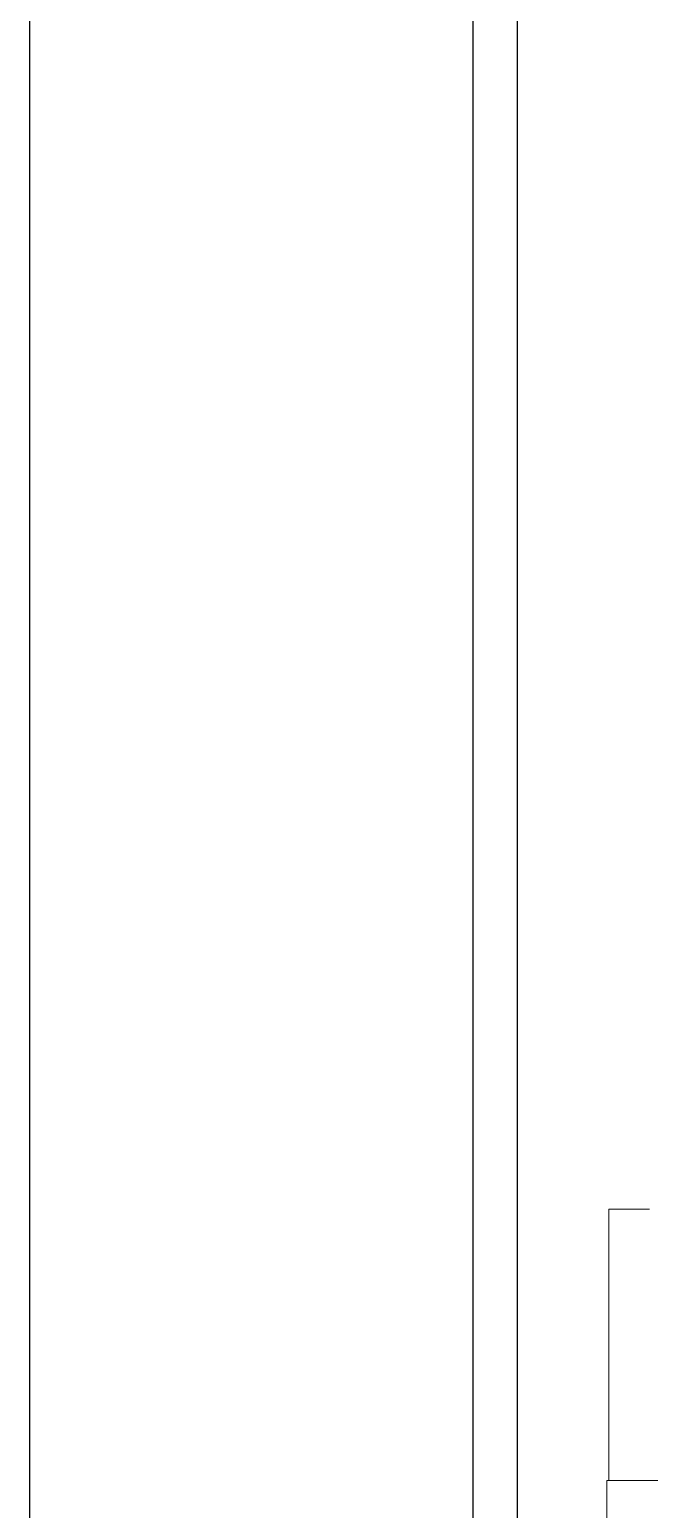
# Model space of a CAD drawing. Header units: inches. Extents: x -12478 to 399182, y -23212 to 525552.
# Drawn here: x 4357 to 4637, y -7211 to -6543 of the extents above; entities that cross this region are included whole.
import ezdxf

# ---------------------------------------------------------------- set-up
doc = ezdxf.new("R2010")
doc.units = ezdxf.units.IN
doc.header["$LTSCALE"] = 1000
doc.header["$MEASUREMENT"] = 0
doc.layers.add('Layer3', color=3, linetype='Continuous')

msp = doc.modelspace()

# ---------------------------------------------------------------- linework, layer by layer
at = {"color": 7, "linetype": 'Continuous', "lineweight": 0}
for p, q in [((4618.3, -7197.53, 0), (4618.3, -7075.13, 0)), ((4618.3, -7075.13, 0), (4636.62, -7075.13, 0)), ((4617.36, -7197.53, 0), (5151.7, -7197.53, 0)), ((4617.36, -8962.83, 0), (4617.36, -7197.53, 0))]:
    msp.add_line(p, q, dxfattribs=at)
at = {"layer": 'Layer3'}
for p, q in [((4356.78, -4710.63, 0), (4356.78, -9360.63, 0)), ((4556.9, -4910.63, 0), (4556.9, -9160.63, 0)), ((4576.9, -4910.63, 0), (4576.9, -9160.63, 0))]:
    msp.add_line(p, q, dxfattribs=at)

doc.saveas('drawing.dxf')
